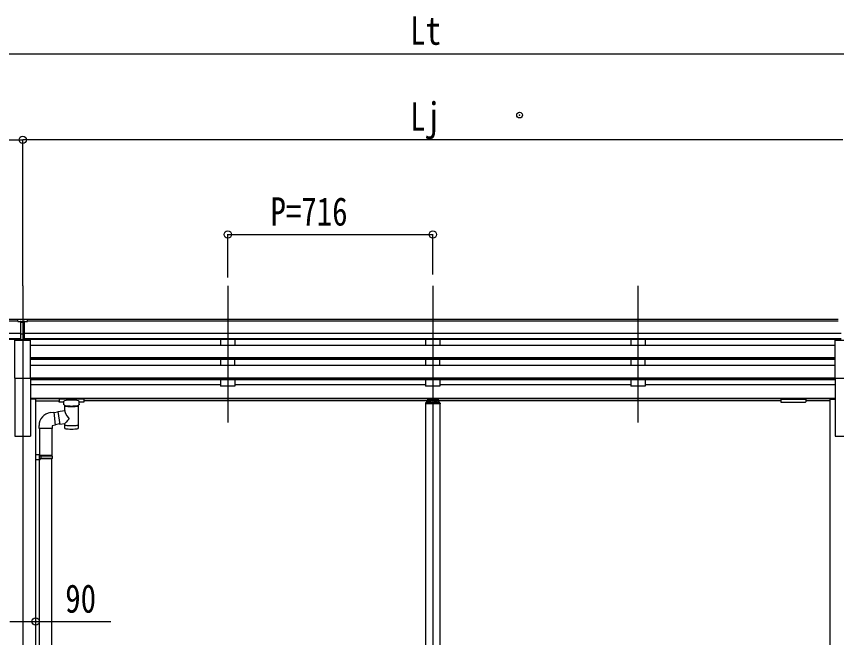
# Model space of a CAD drawing. Units: millimetres, scale not verified. Extents: x -12615 to 12615, y -8910 to 8910.
# Drawn here: x -3614 to -750, y -3694 to -1526 of the extents above; entities that cross this region are included whole.
import ezdxf
from ezdxf.enums import TextEntityAlignment as Align

# ---------------------------------------------------------------- set-up
doc = ezdxf.new("R2010")
doc.units = ezdxf.units.MM
doc.header["$LTSCALE"] = 40
doc.header["$PDMODE"] = 32
doc.header["$PDSIZE"] = 20
for name, color, linetype in [('0-3_YKK_12', 2, 'Continuous'), ('0-4_YKK_13', 4, 'Continuous'), ('0-5_YKK_A1', 4, 'Continuous'), ('0-6_YKK_D', 6, 'Continuous')]:
    doc.layers.add(name, color=color, linetype=linetype)
doc.styles.add('ＭＳ ゴシック', font='')
doc.styles.get('ＭＳ ゴシック').set_extended_font_data('MS Gothic')

msp = doc.modelspace()

# ---------------------------------------------------------------- linework, layer by layer
at = {"layer": '0-3_YKK_12'}
for p, q in [((-2875.7, -2465.76), (-2875.7, -2943.28)), ((-2159.7, -2465.76), (-2159.7, -2943.28)), ((-1443.7, -2465.76), (-1443.7, -2943.28)), ((-2159.7, -2870.17), (-2159.7, -5297.03))]:
    msp.add_line(p, q, dxfattribs=at)
msp.add_lwpolyline([(-3591.7, -2465.76), (-3591.7, -5390.16), (-3591.7, -5640.16)], dxfattribs=at)
at = {"layer": '0-4_YKK_13'}
for p, q in [((-3608.2, -2590.18), (-3608.2, -2582.34)), ((-3608.2, -2590.18), (-3598.2, -2590.18)), ((-3591.7, -2591), (-3598.2, -2590.6)), ((-3598.2, -2592.18), (-3585.2, -2592.18)), ((-3585.2, -2590.66), (-3591.7, -2590.97)), ((-3585.2, -2653.81), (-3585.2, -2588.53)), ((-3598.2, -2633.7), (-3591.7, -2633.86)), ((-3591.7, -2633.86), (-3585.2, -2633.7)), ((-3598.2, -2652.74), (-3591.7, -2653.14)), ((-3591.7, -2653.14), (-3585.2, -2652.74)), ((-3564.2, -2787.59), (-3564.2, -2655.79)), ((-3619.2, -2787.59), (-3564.2, -2787.59)), ((-755.2, -2787.59), (-700.2, -2787.59)), ((-3464.7, -2860.45), (-3464.7, -2871.21)), ((-3379.7, -2859.78), (-3462.7, -2859.78)), ((-3379.7, -2861.96), (-3462.7, -2861.96)), ((-3377.7, -2860.45), (-3377.7, -2871.21)), ((-3377.7, -2860.64), (-3377.7, -2862.18)), ((-2141.2, -2861.21), (-2178.2, -2861.21)), ((-2178.2, -2861.21), (-2178.2, -2869.64)), ((-2178.2, -2863.7), (-2141.2, -2863.7)), ((-2141.2, -2861.21), (-2141.2, -2869.64)), ((-944.7, -2860.45), (-944.7, -2871.21)), ((-944.7, -2860.64), (-944.7, -2862.18)), ((-942.7, -2859.78), (-859.7, -2859.78)), ((-942.7, -2861.96), (-859.7, -2861.96)), ((-857.7, -2860.45), (-857.7, -2871.21)), ((-3448.2, -2871.87), (-3462.7, -2871.87)), ((-3448.2, -2878.68), (-3448.2, -2868.4)), ((-3444.1, -2900.75), (-3444.1, -2883.17)), ((-3398.3, -2883.18), (-3398.28, -2963.47)), ((-3394.2, -2878.68), (-3394.2, -2868.4)), ((-3379.7, -2871.87), (-3394.2, -2871.87)), ((-2185.2, -2875.66), (-2185.2, -2877.16)), ((-2134.2, -2877.16), (-2185.2, -2877.16)), ((-2135.7, -2874.16), (-2183.7, -2874.16)), ((-2182.2, -2869.7), (-2182.2, -2874.16)), ((-2179.7, -2867.13), (-2178.2, -2867.13)), ((-2179.7, -2869.64), (-2179.7, -2874.16)), ((-2179.7, -2869.64), (-2178.2, -2869.64)), ((-2179.7, -2871.53), (-2139.7, -2871.53)), ((-2175.6, -2866.13), (-2175.6, -2866.61)), ((-2172.15, -2868.02), (-2172.15, -2868.35)), ((-2170.19, -2867.69), (-2170.19, -2868.03)), ((-2169.7, -2866.78), (-2169.7, -2869.46)), ((-2169.21, -2867.69), (-2169.21, -2868.03)), ((-2167.25, -2868.35), (-2167.25, -2868.02)), ((-2163.8, -2866.13), (-2163.8, -2866.61)), ((-2155.6, -2866.13), (-2155.6, -2866.61)), ((-2152.15, -2868.02), (-2152.15, -2868.35)), ((-2150.19, -2867.69), (-2150.19, -2868.03)), ((-2149.7, -2866.78), (-2149.7, -2869.46)), ((-2149.21, -2867.69), (-2149.21, -2868.03)), ((-2147.25, -2868.35), (-2147.25, -2868.02)), ((-2143.8, -2866.13), (-2143.8, -2866.61)), ((-2141.2, -2867.13), (-2139.7, -2867.13)), ((-2141.2, -2869.64), (-2139.7, -2869.64)), ((-2139.7, -2869.64), (-2139.7, -2874.16)), ((-2137.2, -2874.16), (-2137.2, -2869.7)), ((-2134.2, -2875.66), (-2134.2, -2877.16)), ((-942.7, -2871.87), (-859.7, -2871.87)), ((-3495.06, -2908.22), (-3482.55, -2906.66)), ((-3469.03, -2906.54), (-3482.38, -2908.61)), ((-3469.32, -2904.66), (-3444.1, -2900.75)), ((-3469.32, -2904.66), (-3462.3, -2949.92)), ((-3462.59, -2948.04), (-3478.71, -2950.54)), ((-3444.1, -2947.09), (-3462.3, -2949.92)), ((-3444.12, -2963.47), (-3444.1, -2946.84)), ((-3534.46, -2964.23), (-3534.46, -2953.31)), ((-3488.46, -2964.23), (-3534.46, -2964.23)), ((-3532.5, -2964.23), (-3532.5, -3055.53)), ((-3490.5, -2964.23), (-3490.5, -3058.09)), ((-3530.5, -3055.59), (-3546.5, -3055.12)), ((-3546.5, -3055.12), (-3546.5, -3073.06)), ((-3530.5, -3057.59), (-3532.5, -3057.59)), ((-3489.5, -3058.09), (-3532.5, -3058.09)), ((-3488.5, -3060.09), (-3532.5, -3060.09)), ((-3530.5, -3057.59), (-3530.5, -3055.59)), ((-3528.02, -3060.09), (-3527.59, -3058.09)), ((-3488.5, -3060.09), (-3489.5, -3058.09)), ((-3488.5, -3060.09), (-3488.5, -3068.09)), ((-3530.5, -3072.59), (-3546.5, -3073.06)), ((-3488.5, -3068.09), (-3532.5, -3068.09)), ((-3489.5, -3070.09), (-3532.5, -3070.09)), ((-3532.5, -3914.78), (-3532.5, -3072.65)), ((-3530.5, -3072.59), (-3530.5, -3070.59)), ((-3490.5, -3917.34), (-3490.5, -3070.09)), ((-3488.5, -3068.09), (-3489.5, -3070.09))]:
    msp.add_line(p, q, dxfattribs=at)
for points in [[(-3608.2, -2582.34), (-3590.2, -2582.18), (-3575.2, -2582.31)], [(-3585.2, -2653.81), (-3591.7, -2654.2), (-3598.2, -2653.81), (-3598.2, -2588.47)], [(-3585.2, -2590.13), (-3575.2, -2590.05), (-3575.2, -2582.31)], [(-3585.2, -2634.8), (-3588.46, -2634.88), (-3591.7, -2634.96), (-3594.94, -2634.88), (-3598.2, -2634.8)], [(-3619.2, -2787.59), (-3619.2, -2655.79), (-3564.2, -2655.79)], [(-755.2, -2787.59), (-755.2, -2655.79), (-700.2, -2655.79)], [(-3462.7, -2859.78), (-3463.05, -2859.79), (-3463.58, -2859.81), (-3464.03, -2859.86), (-3464.34, -2859.94), (-3464.5, -2860.04), (-3464.62, -2860.18), (-3464.69, -2860.36), (-3464.7, -2860.45)], [(-3377.7, -2860.45), (-3377.74, -2860.25), (-3377.82, -2860.11), (-3377.92, -2860.02), (-3378.02, -2859.96), (-3378.14, -2859.91), (-3378.43, -2859.85), (-3378.92, -2859.81), (-3379.46, -2859.79), (-3379.7, -2859.78)], [(-944.7, -2860.45), (-944.66, -2860.25), (-944.58, -2860.11), (-944.48, -2860.02), (-944.38, -2859.96), (-944.26, -2859.91), (-943.97, -2859.85), (-943.48, -2859.81), (-942.93, -2859.79), (-942.7, -2859.78)], [(-859.7, -2859.78), (-859.35, -2859.79), (-858.82, -2859.81), (-858.37, -2859.86), (-858.06, -2859.94), (-857.89, -2860.04), (-857.77, -2860.18), (-857.71, -2860.36), (-857.7, -2860.45)], [(-3462.7, -2871.87), (-3463.05, -2871.87), (-3463.58, -2871.84), (-3464.03, -2871.79), (-3464.34, -2871.71), (-3464.5, -2871.61), (-3464.62, -2871.48), (-3464.69, -2871.3), (-3464.7, -2871.21)], [(-3444.1, -2883.17), (-3444.33, -2883.07), (-3445.69, -2882.34), (-3446.8, -2881.49), (-3447.56, -2880.63), (-3448.02, -2879.73), (-3448.19, -2878.84)], [(-3394.24, -2878.62), (-3394.21, -2878.98), (-3394.46, -2879.94), (-3394.98, -2880.82), (-3395.78, -2881.66), (-3396.9, -2882.46), (-3398.3, -2883.18)], [(-3377.7, -2871.21), (-3377.74, -2871.4), (-3377.82, -2871.54), (-3377.92, -2871.63), (-3378.02, -2871.69), (-3378.14, -2871.74), (-3378.43, -2871.8), (-3378.92, -2871.85), (-3379.46, -2871.87), (-3379.7, -2871.87)], [(-2171.17, -2868.25), (-2170.98, -2868.27), (-2170.9, -2868.28), (-2170.79, -2868.28), (-2170.62, -2868.27), (-2170.48, -2868.24), (-2170.35, -2868.2), (-2170.26, -2868.15), (-2170.21, -2868.09)], [(-2169.19, -2868.09), (-2169.13, -2868.15), (-2169.04, -2868.2), (-2168.92, -2868.24), (-2168.77, -2868.27), (-2168.6, -2868.28), (-2168.5, -2868.28), (-2168.42, -2868.27), (-2168.23, -2868.25)], [(-2151.17, -2868.25), (-2150.98, -2868.27), (-2150.9, -2868.28), (-2150.79, -2868.28), (-2150.62, -2868.27), (-2150.48, -2868.24), (-2150.35, -2868.2), (-2150.26, -2868.15), (-2150.21, -2868.09)], [(-2149.19, -2868.09), (-2149.13, -2868.15), (-2149.04, -2868.2), (-2148.92, -2868.24), (-2148.77, -2868.27), (-2148.6, -2868.28), (-2148.5, -2868.28), (-2148.42, -2868.27), (-2148.23, -2868.25)], [(-944.7, -2871.21), (-944.66, -2871.4), (-944.58, -2871.54), (-944.48, -2871.63), (-944.38, -2871.69), (-944.26, -2871.74), (-943.97, -2871.8), (-943.48, -2871.85), (-942.93, -2871.87), (-942.7, -2871.87)], [(-859.7, -2871.87), (-859.35, -2871.87), (-858.82, -2871.84), (-858.37, -2871.79), (-858.06, -2871.71), (-857.89, -2871.61), (-857.77, -2871.48), (-857.71, -2871.3), (-857.7, -2871.21)], [(-3482.55, -2906.66), (-3478.54, -2952.49), (-3488.46, -2954.23), (-3488.46, -2964.23)], [(-3530.5, -3070.59), (-3532.5, -3070.59), (-3532.5, -3057.59)], [(-3528.02, -3060.09), (-3528.02, -3068.09), (-3527.59, -3070.09)]]:
    msp.add_lwpolyline(points, dxfattribs=at)
for centre, radius, start, end in [((-2183.7, -2875.66), 1.5, 90, 180), ((-2135.7, -2875.66), 1.5, 0, 90), ((-3488.55, -2953.67), 45.91, 98.14944, 179.55845)]:
    msp.add_arc(centre, radius, start, end, dxfattribs=at)
for centre, major_axis, ratio, start_param, end_param in [((-3567.13, -2592.49), (24.57, -1.51), 0.121868, 3.1422238, 3.1491027), ((-3462.7, -2862.18), (-2, 0), 0.109601, 4.712389, 6.2831853), ((-3379.7, -2862.18), (-2, 0), 0.109601, 3.1415927, 4.712389), ((-942.7, -2862.18), (2, 0), 0.109601, 1.5707963, 3.1415927), ((-859.7, -2862.18), (2, 0), 0.109601, 0, 1.5707963), ((-3421.2, -2868.4), (-27, 0), 0.122176, 3.1415927, 6.2831853), ((-3432.2, -2878.68), (-16, 0), 0.361356, 0, 0.0194874), ((-3421.19, -2883.63), (-22.92, 0.42), 0.07247, 0.0008089, 1.5716053), ((-3421.19, -2885.26), (-22.92, 0.42), 0.07247, 0.0008089, 1.5716053), ((-3421.21, -2883.63), (22.91, 0.42), 0.072511, 4.711586, 6.2823824), ((-3421.21, -2885.26), (22.91, 0.42), 0.072511, 4.711586, 6.2823824), ((-2179.7, -2869.7), (0, 2.57), 0.97237, 6.2831853, 7.8539816), ((-2169.7, -2866.13), (5.9, 0), 0.342073, 0, 3.1415927), ((-2169.7, -2860.84), (8.02, 0), 0.939674, 4.4018361, 4.5279947), ((-2169.7, -2861.18), (8.02, 0), 0.939674, 4.4018361, 4.5279947), ((-2169.7, -2860.17), (8.02, 0), 0.939674, 4.6512338, 4.7735441), ((-2169.7, -2860.84), (-8.02, 0), 0.939674, 1.7551906, 1.8813492), ((-2169.7, -2861.18), (-8.02, 0), 0.939674, 1.7551906, 1.8813492), ((-2149.7, -2866.13), (5.9, 0), 0.342073, 0, 3.1415927), ((-2149.7, -2860.84), (8.02, 0), 0.939674, 4.4018361, 4.5279947), ((-2149.7, -2861.18), (8.02, 0), 0.939674, 4.4018361, 4.5279947), ((-2149.7, -2860.17), (8.02, 0), 0.939674, 4.6512338, 4.7735441), ((-2149.7, -2860.84), (-8.02, 0), 0.939674, 1.7551906, 1.8813492), ((-2149.7, -2861.18), (-8.02, 0), 0.939674, 1.7551906, 1.8813492), ((-2139.7, -2869.7), (0, 2.57), 0.97237, 4.712389, 6.2831853), ((-3421.2, -2927.29), (22.81, -26.62), 0.234429, 3.1563334, 4.5976381), ((-3423.75, -2924.65), (-20.32, -22.25), 0.045535, 4.9756507, 6.2441899), ((-3421.2, -2963.47), (-22.92, 0), 0.101955, 6.2829723, 9.4248207), ((-3421.2, -2951.03), (-22.91, 0), 0.122865, 6.2831853, 9.424778)]:
    msp.add_ellipse(centre, major_axis=major_axis, ratio=ratio, start_param=start_param, end_param=end_param, dxfattribs=at)
for centre in [(-2169.7, -2866.61), (-2149.7, -2866.61)]:
    msp.add_ellipse(centre, major_axis=(5.9, 0), ratio=0.342073, dxfattribs=at)
at = {"layer": '0-5_YKK_A1'}
for p, q in [((-3608.2, -2583.75), (-6449.2, -2583.75)), ((-3608.2, -2588.96), (-6449.2, -2588.96)), ((-3585.2, -2588.96), (-3585.2, -2588.96)), ((-744.2, -2583.75), (-3575.2, -2583.75)), ((-744.2, -2588.96), (-3575.2, -2588.96)), ((-3598.2, -2632.5), (-6449.2, -2632.5)), ((-734.2, -2632.5), (-3585.2, -2632.5)), ((-3598.2, -2650.35), (-6449.2, -2650.35)), ((-3598.2, -2653.6), (-6449.2, -2653.6)), ((-734.2, -2650.35), (-3585.2, -2650.35)), ((-734.2, -2653.6), (-3585.2, -2653.6)), ((-2900.7, -2653.69), (-2900.7, -2674.17)), ((-2850.7, -2653.69), (-2850.7, -2674.17)), ((-2184.7, -2653.69), (-2184.7, -2674.17)), ((-2134.7, -2653.69), (-2134.7, -2674.17)), ((-1468.7, -2653.69), (-1468.7, -2674.17)), ((-1418.7, -2653.69), (-1418.7, -2674.17)), ((-755.2, -2674.17), (-3564.2, -2674.17)), ((-2850.7, -2674.17), (-2900.7, -2674.17)), ((-2134.7, -2674.17), (-2184.7, -2674.17)), ((-1418.7, -2674.17), (-1468.7, -2674.17)), ((-755.2, -2717.54), (-3564.2, -2717.54)), ((-755.2, -2719.03), (-3564.2, -2719.03)), ((-755.2, -2723.35), (-3564.2, -2723.35)), ((-755.2, -2744.27), (-3564.2, -2744.27)), ((-2900.7, -2723.35), (-2900.7, -2744.27)), ((-2850.7, -2744.27), (-2900.7, -2744.27)), ((-2850.7, -2744.27), (-2850.7, -2723.35)), ((-2184.7, -2723.35), (-2184.7, -2744.27)), ((-2134.7, -2744.27), (-2184.7, -2744.27)), ((-2134.7, -2744.27), (-2134.7, -2723.35)), ((-1468.7, -2723.35), (-1468.7, -2744.27)), ((-1418.7, -2744.27), (-1468.7, -2744.27)), ((-1418.7, -2744.27), (-1418.7, -2723.35)), ((-3564.2, -2787.59), (-3564.2, -2990.16)), ((-755.2, -2787.64), (-3564.2, -2787.64)), ((-755.2, -2789.14), (-3564.2, -2789.14)), ((-755.2, -2793.45), (-3564.2, -2793.45)), ((-2900.7, -2793.45), (-2900.7, -2816.5)), ((-2850.7, -2793.45), (-2850.7, -2816.5)), ((-2184.7, -2793.45), (-2184.7, -2816.5)), ((-2134.7, -2793.45), (-2134.7, -2816.5)), ((-1468.7, -2793.45), (-1468.7, -2816.5)), ((-1418.7, -2793.45), (-1418.7, -2816.5)), ((-2900.7, -2811.56), (-3564.2, -2811.56)), ((-2850.7, -2816.5), (-2900.7, -2816.5)), ((-2184.7, -2811.56), (-2850.7, -2811.56)), ((-2134.7, -2816.5), (-2184.7, -2816.5)), ((-1468.7, -2811.56), (-2134.7, -2811.56)), ((-1418.7, -2816.5), (-1468.7, -2816.5)), ((-755.2, -2811.56), (-1418.7, -2811.56)), ((-755.2, -2858.57), (-3564.2, -2858.57)), ((-755.2, -2859.97), (-3564.2, -2859.97)), ((-3546.5, -2861.16), (-3564.2, -2861.16)), ((-3546.5, -2861.16), (-3546.5, -5490.16)), ((-772.9, -2861.16), (-755.2, -2861.16)), ((-772.9, -2861.16), (-772.9, -5490.16)), ((-3546.5, -2867.66), (-3464.7, -2867.66)), ((-944.7, -2867.66), (-3377.7, -2867.66)), ((-2184.7, -2877.16), (-2184.7, -5240.16)), ((-2134.7, -2877.16), (-2134.7, -5240.16)), ((-772.9, -2867.66), (-857.7, -2867.66))]:
    msp.add_line(p, q, dxfattribs=at)
for points in [[(-3619.2, -2787.59), (-3619.2, -2990.16), (-3564.2, -2990.16)], [(-755.2, -2787.59), (-755.2, -2990.16), (-700.2, -2990.16)]]:
    msp.add_lwpolyline(points, dxfattribs=at)
msp.add_point((-1856.53, -1869.99), dxfattribs=at)
at = {"layer": '0-6_YKK_D'}
for p, q in [((-6295.7, -1656.18), (1976.3, -1656.18)), ((-6455.7, -1956.18), (-3591.7, -1956.18)), ((-3591.7, -2465.76), (-3591.7, -1955.18)), ((-3591.7, -2465.76), (-3591.7, -1955.18)), ((-727.7, -1956.18), (-3591.7, -1956.18)), ((-2875.7, -2436.87), (-2875.7, -2285.77)), ((-2875.7, -2286.77), (-2159.7, -2286.77)), ((-2159.7, -2425.73), (-2159.7, -2285.77))]:
    msp.add_line(p, q, dxfattribs=at)
msp.add_lwpolyline([(-3636.9, -3637.64), (-3546.5, -3637.64), (-3283.5, -3637.64)], dxfattribs=at)
for centre in [(-3591.7, -1956.18), (-3591.7, -1956.18), (-2875.7, -2286.77), (-2159.7, -2286.77), (-3546.5, -3637.64)]:
    msp.add_circle(centre, 12.75, dxfattribs=at)

# ---------------------------------------------------------------- texts
at = {"layer": '0-6_YKK_D', "style": 'ＭＳ ゴシック', "width": 0.8}
for s, p in [('Lt', (-2238.9, -1654.18)), ('Lj', (-2238.9, -1954.18)), ('P=716', (-2726.5, -2285.47)), ('90', (-3443.2, -3636.34))]:
    msp.add_text(s, height=98.97, dxfattribs=at).set_placement(p, align=Align.BOTTOM_LEFT)

doc.saveas('drawing.dxf')
